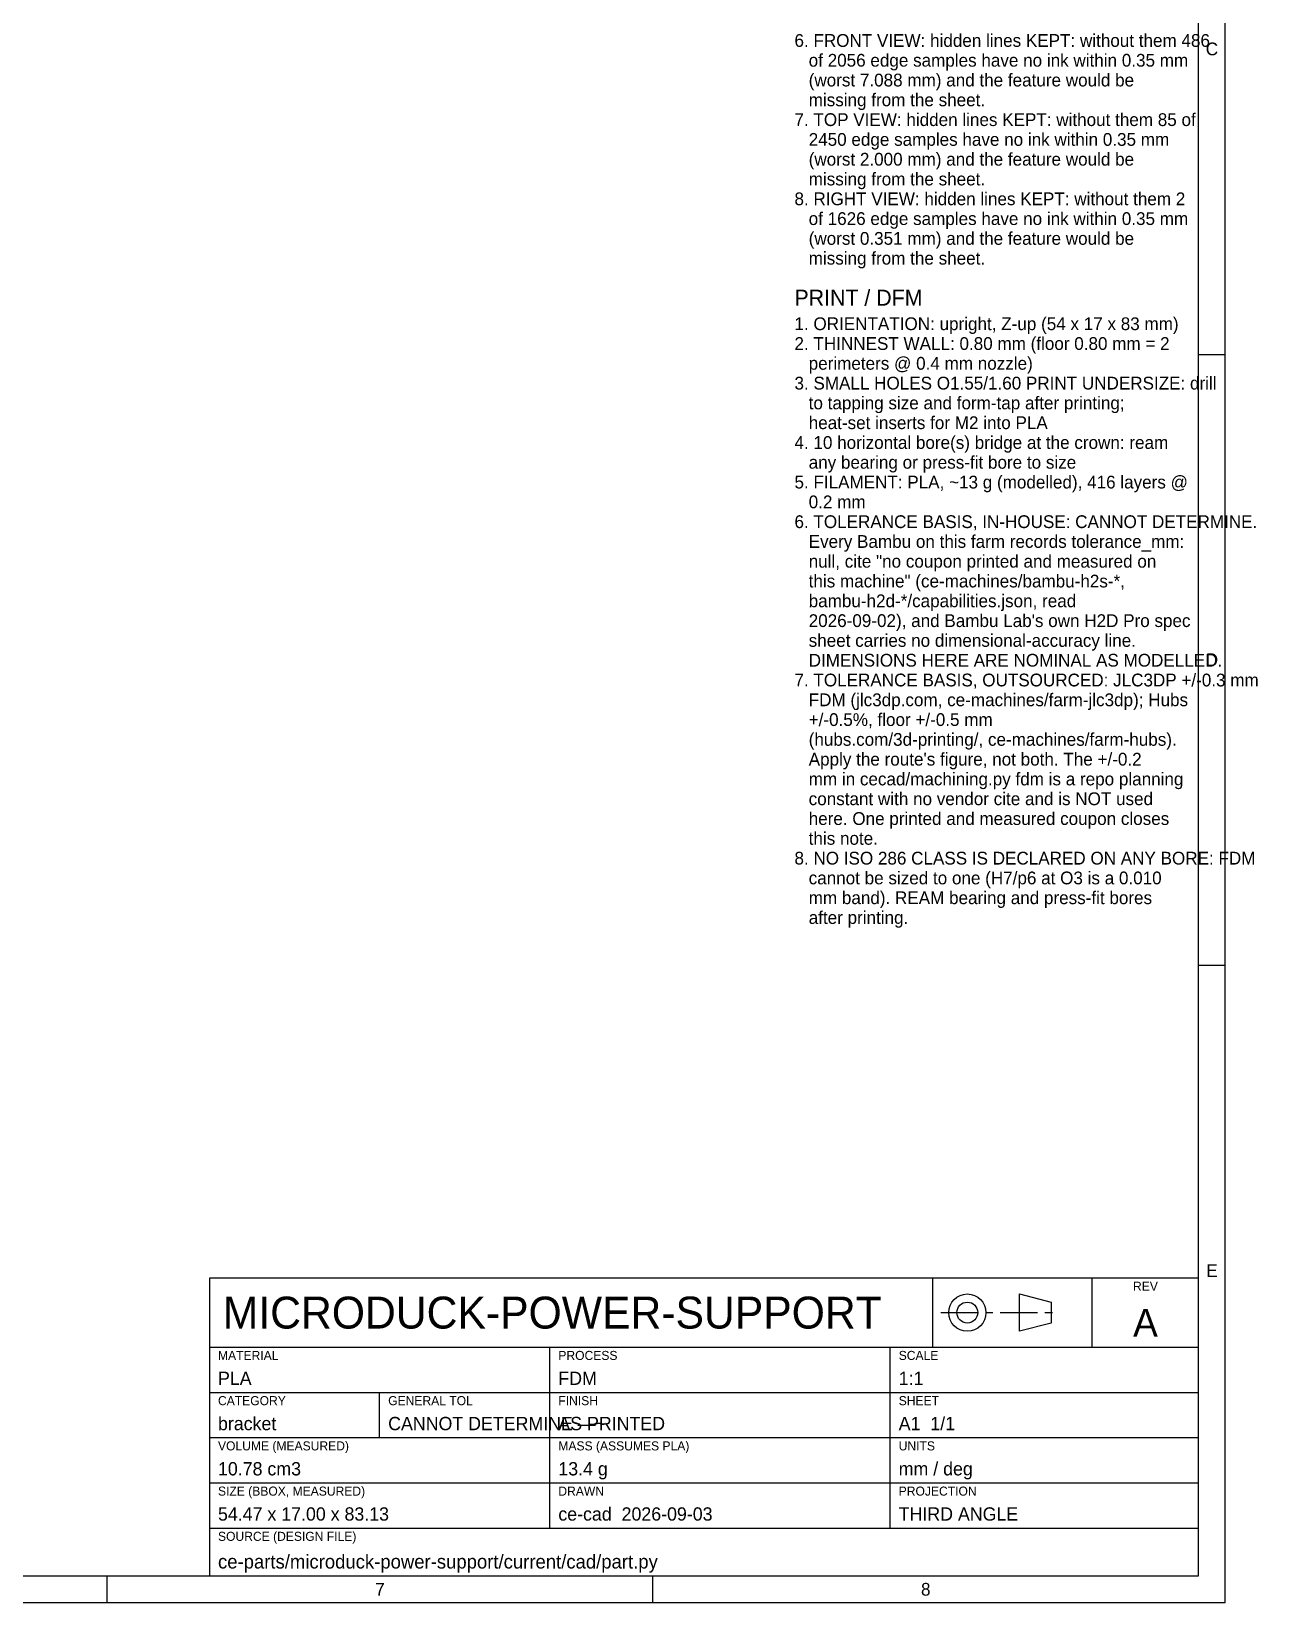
# Model space of a CAD drawing. Header units: millimetres. Extents: x -54 to 851, y -45 to 589.
# Drawn here: x 611.5 to 842.1, y 5 to 300.3 of the extents above; entities that cross this region are included whole.
import ezdxf
from ezdxf.enums import TextEntityAlignment as Align

# ---------------------------------------------------------------- set-up
doc = ezdxf.new("R2010")
doc.units = ezdxf.units.MM
doc.linetypes.add('CENTER', pattern=[11.2, 7, -1.4, 1.4, -1.4])
for name, color, linetype in [('CENTER', 4, 'CENTER'), ('FRAME', 7, 'CONTINUOUS'), ('TEXT', 3, 'CONTINUOUS'), ('TITLE', 7, 'CONTINUOUS')]:
    doc.layers.add(name, color=color, linetype=linetype)

msp = doc.modelspace()

# ---------------------------------------------------------------- linework, layer by layer
at = {"layer": 'CENTER'}
msp.add_line((782.5, 59.5), (804.75, 59.5), dxfattribs=at)
at = {"layer": 'FRAME'}
for p, q in [((831, 10), (831, 584)), ((831, 66), (645, 66)), ((645, 66), (645, 10)), ((831, 10), (831, 66)), ((10, 10), (831, 10)), ((645, 10), (831, 10))]:
    msp.add_line(p, q, dxfattribs=at)
at = {"layer": 'TITLE'}
for p, q in [((836, 5), (836, 589)), ((831, 239.6), (836, 239.6)), ((831, 124.8), (836, 124.8)), ((781, 53), (781, 66)), ((811, 53), (811, 66)), ((797.3, 56), (797.3, 63)), ((797.3, 63), (803.25, 61.46)), ((803.25, 61.46), (803.25, 57.54)), ((803.25, 57.54), (797.3, 56)), ((645, 53), (831, 53)), ((709, 19), (709, 53)), ((773, 19), (773, 53)), ((645, 44.5), (831, 44.5)), ((677, 36), (677, 44.5)), ((645, 36), (831, 36)), ((645, 27.5), (831, 27.5)), ((645, 19), (831, 19)), ((625.75, 5), (625.75, 10)), ((728.375, 5), (728.375, 10)), ((5, 5), (836, 5))]:
    msp.add_line(p, q, dxfattribs=at)
for radius in [3.5, 1.96]:
    msp.add_circle((787.5, 59.5), radius, dxfattribs=at)

# ---------------------------------------------------------------- texts
at = {"layer": 'TEXT'}
for s, height, p in [('6. FRONT VIEW: hidden lines KEPT: without them 486', 2.4, (755, 297.389665)), ('   of 2056 edge samples have no ink within 0.35 mm', 2.4, (755, 293.669665)), ('   (worst 7.088 mm) and the feature would be', 2.4, (755, 289.949665)), ('   missing from the sheet.', 2.4, (755, 286.229665)), ('7. TOP VIEW: hidden lines KEPT: without them 85 of', 2.4, (755, 282.509665)), ('   2450 edge samples have no ink within 0.35 mm', 2.4, (755, 278.789665)), ('   (worst 2.000 mm) and the feature would be', 2.4, (755, 275.069665)), ('   missing from the sheet.', 2.4, (755, 271.349665)), ('8. RIGHT VIEW: hidden lines KEPT: without them 2', 2.4, (755, 267.629665)), ('   of 1626 edge samples have no ink within 0.35 mm', 2.4, (755, 263.909665)), ('   (worst 0.351 mm) and the feature would be', 2.4, (755, 260.189665)), ('   missing from the sheet.', 2.4, (755, 256.469665)), ('PRINT / DFM', 3, (755, 248.749665)), ('1. ORIENTATION: upright, Z-up (54 x 17 x 83 mm)', 2.4, (755, 244.149665)), ('2. THINNEST WALL: 0.80 mm (floor 0.80 mm = 2', 2.4, (755, 240.429665)), ('   perimeters @ 0.4 mm nozzle)', 2.4, (755, 236.709665)), ('3. SMALL HOLES O1.55/1.60 PRINT UNDERSIZE: drill', 2.4, (755, 232.989665)), ('   to tapping size and form-tap after printing;', 2.4, (755, 229.269665)), ('   heat-set inserts for M2 into PLA', 2.4, (755, 225.549665)), ('4. 10 horizontal bore(s) bridge at the crown: ream', 2.4, (755, 221.829665)), ('   any bearing or press-fit bore to size', 2.4, (755, 218.109665)), ('5. FILAMENT: PLA, ~13 g (modelled), 416 layers @', 2.4, (755, 214.389665)), ('   0.2 mm', 2.4, (755, 210.669665)), ('6. TOLERANCE BASIS, IN-HOUSE: CANNOT DETERMINE.', 2.4, (755, 206.949665)), ('   Every Bambu on this farm records tolerance_mm:', 2.4, (755, 203.229665)), ('   null, cite "no coupon printed and measured on', 2.4, (755, 199.509665)), ('   this machine" (ce-machines/bambu-h2s-*,', 2.4, (755, 195.789665)), ('   bambu-h2d-*/capabilities.json, read', 2.4, (755, 192.069665)), ("   2026-09-02), and Bambu Lab's own H2D Pro spec", 2.4, (755, 188.349665)), ('   sheet carries no dimensional-accuracy line.', 2.4, (755, 184.629665)), ('   DIMENSIONS HERE ARE NOMINAL AS MODELLED.', 2.4, (755, 180.909665)), ('7. TOLERANCE BASIS, OUTSOURCED: JLC3DP +/-0.3 mm', 2.4, (755, 177.189665)), ('   FDM (jlc3dp.com, ce-machines/farm-jlc3dp); Hubs', 2.4, (755, 173.469665)), ('   +/-0.5%, floor +/-0.5 mm', 2.4, (755, 169.749665)), ('   (hubs.com/3d-printing/, ce-machines/farm-hubs).', 2.4, (755, 166.029665)), ("   Apply the route's figure, not both. The +/-0.2", 2.4, (755, 162.309665)), ('   mm in cecad/machining.py fdm is a repo planning', 2.4, (755, 158.589665)), ('   constant with no vendor cite and is NOT used', 2.4, (755, 154.869665)), ('   here. One printed and measured coupon closes', 2.4, (755, 151.149665)), ('   this note.', 2.4, (755, 147.429665)), ('8. NO ISO 286 CLASS IS DECLARED ON ANY BORE: FDM', 2.4, (755, 143.709665)), ('   cannot be sized to one (H7/p6 at O3 is a 0.010', 2.4, (755, 139.989665)), ('   mm band). REAM bearing and press-fit bores', 2.4, (755, 136.269665)), ('   after printing.', 2.4, (755, 132.549665)), ('PLA', 2.5, (646.6, 45.9)), ('FDM', 2.5, (710.6, 45.9)), ('1:1', 2.5, (774.6, 45.9)), ('bracket', 2.5, (646.6, 37.4)), ('CANNOT DETERMINE —~', 2.5, (678.6, 37.4)), ('AS PRINTED', 2.5, (710.6, 37.4)), ('A1  1/1', 2.5, (774.6, 37.4)), ('10.78 cm3', 2.5, (646.6, 28.9)), ('13.4 g', 2.5, (710.6, 28.9)), ('mm / deg', 2.5, (774.6, 28.9)), ('54.47 x 17.00 x 83.13', 2.5, (646.6, 20.4)), ('ce-cad  2026-09-03', 2.5, (710.6, 20.4)), ('THIRD ANGLE', 2.5, (774.6, 20.4)), ('ce-parts/microduck-power-support/current/cad/part.py', 2.6, (646.6, 11.4))]:
    msp.add_text(s, height=height, dxfattribs=at).set_placement(p)
msp.add_text('MICRODUCK-POWER-SUPPORT', height=6, dxfattribs=at).set_placement((647.5, 59.5), align=Align.MIDDLE_LEFT)
msp.add_text('A', height=5.2, dxfattribs=at).set_placement((821, 55), align=Align.CENTER)
at = {"layer": 'TITLE'}
for s, p in [('C', (833.5, 297)), ('D', (833.5, 182.2)), ('E', (833.5, 67.4)), ('7', (677.0625, 7.5)), ('8', (779.6875, 7.5))]:
    msp.add_text(s, height=2.4, dxfattribs=at).set_placement(p, align=Align.MIDDLE_CENTER)
msp.add_text('REV', height=1.7, dxfattribs=at).set_placement((821, 63.6), align=Align.CENTER)
for s, p in [('MATERIAL', (646.6, 50.6)), ('PROCESS', (710.6, 50.6)), ('SCALE', (774.6, 50.6)), ('CATEGORY', (646.6, 42.1)), ('GENERAL TOL', (678.6, 42.1)), ('FINISH', (710.6, 42.1)), ('SHEET', (774.6, 42.1)), ('VOLUME (MEASURED)', (646.6, 33.6)), ('MASS (ASSUMES PLA)', (710.6, 33.6)), ('UNITS', (774.6, 33.6)), ('SIZE (BBOX, MEASURED)', (646.6, 25.1)), ('DRAWN', (710.6, 25.1)), ('PROJECTION', (774.6, 25.1)), ('SOURCE (DESIGN FILE)', (646.6, 16.6))]:
    msp.add_text(s, height=1.7, dxfattribs=at).set_placement(p)

doc.saveas('drawing.dxf')
